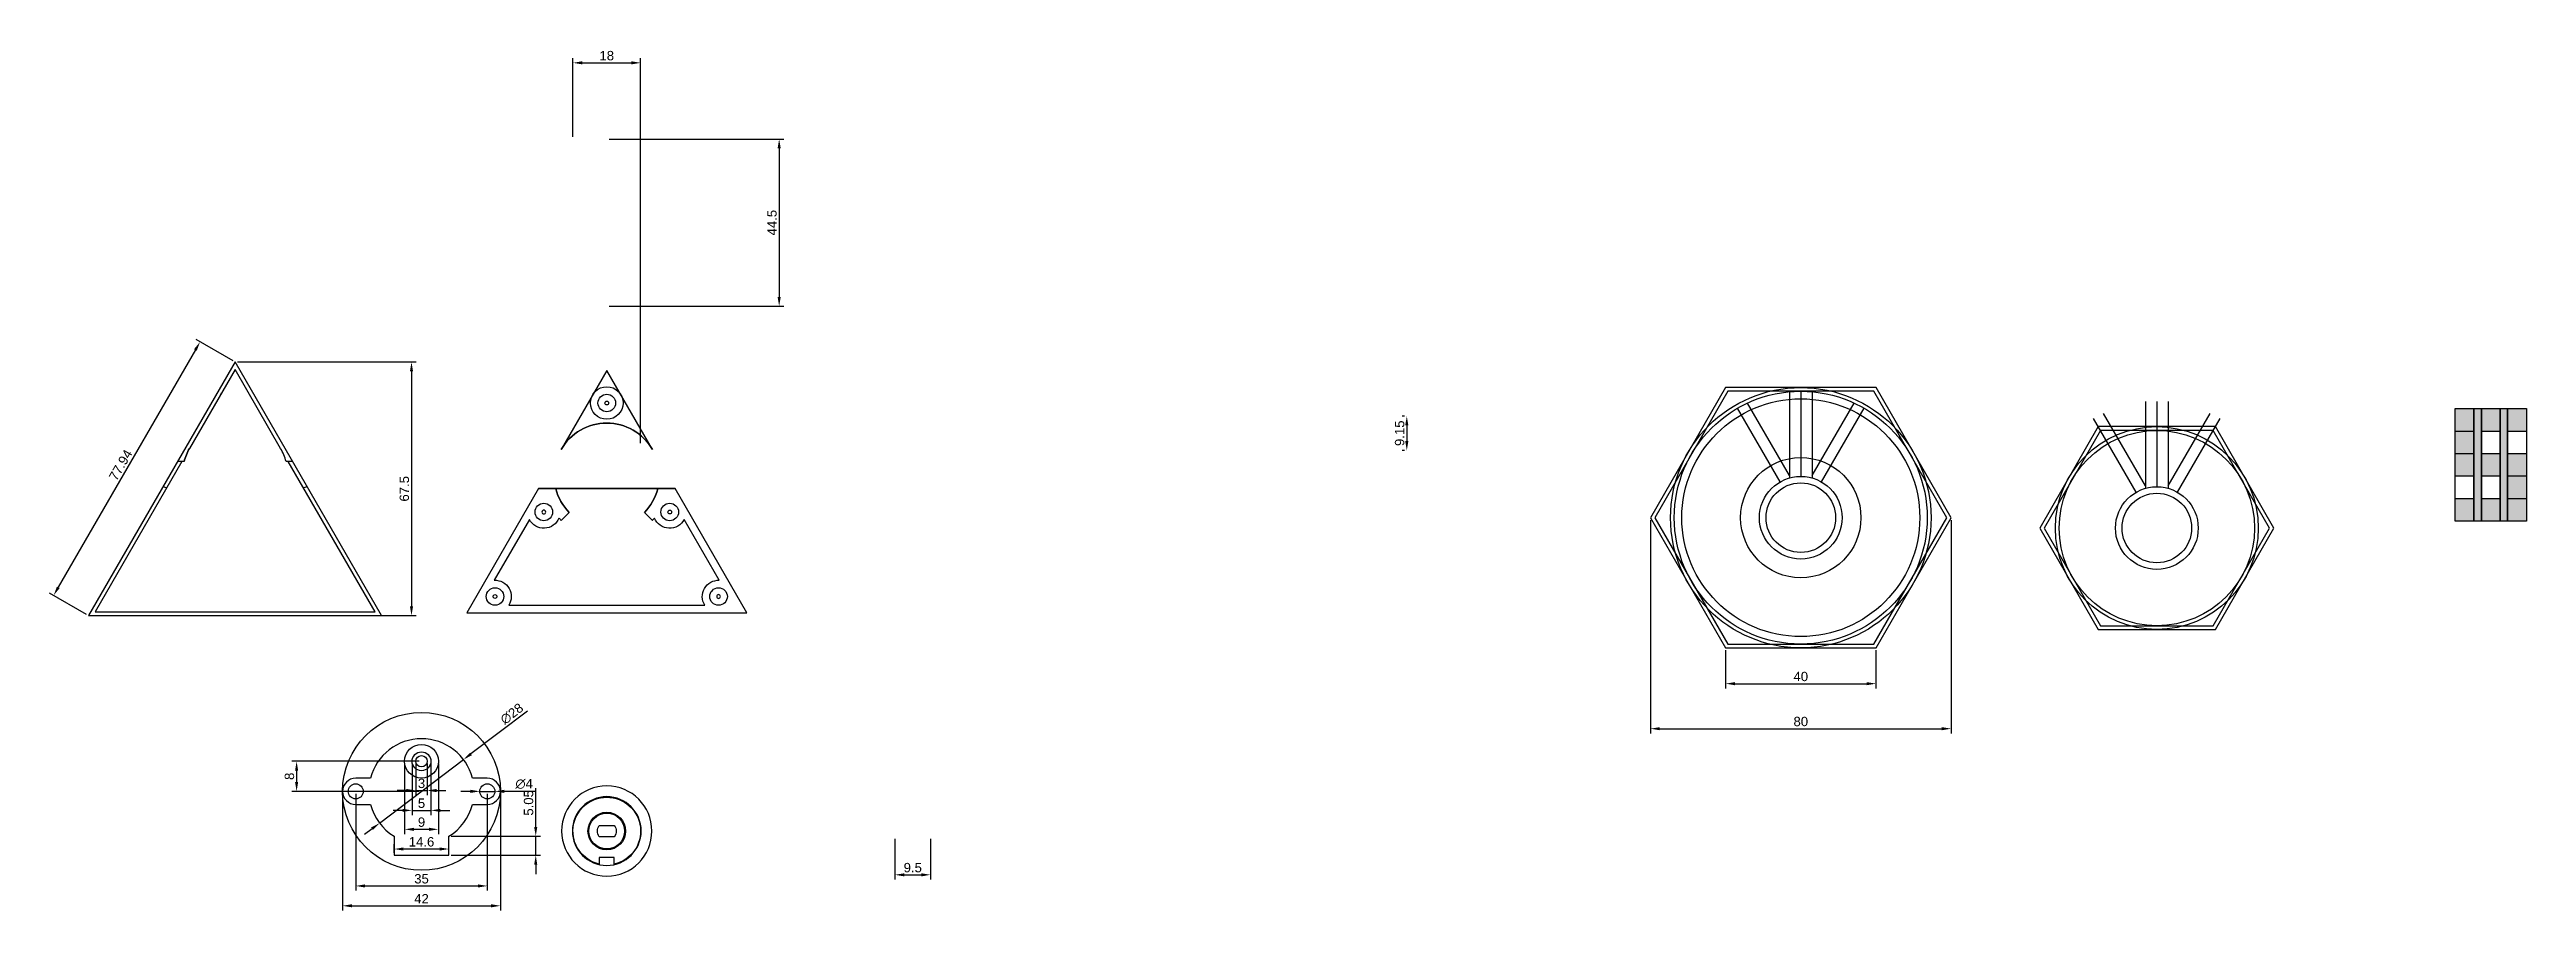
# Model space of a CAD drawing. Header units: millimetres. Extents: x 1029 to 4290, y 1543 to 1772.
# Drawn here: x 3631 to 4290, y 1543 to 1772 of the extents above; entities outside this region: 1.
import ezdxf

# ---------------------------------------------------------------- set-up
doc = ezdxf.new("R2010")
doc.units = ezdxf.units.MM
doc.styles.get("Standard").update_dxf_attribs({"font": 'arial.ttf'})
doc.dimstyles.new('ISO-25', dxfattribs={"dimtxt": 2.5, "dimasz": 2.5, "dimexe": 1.25, "dimexo": 0.625, "dimtad": 1, "dimdsep": 46, "dimtxsty": 'Standard', "dimcen": 2.5, "dimadec": 0, "dimazin": 0, "dimtfac": 1, "dimtmove": 0, "dimatfit": 3, "dimfxl": 1, "dimarcsym": 0})

# ---------------------------------------------------------------- blocks, each defined once
blk = doc.blocks.new('*D4')
at = {"color": 0, "lineweight": -2, "transparency": 16777216}
for p, q in [((3728.21, 1582.13), (3728.21, 1573.72)), ((3731.21, 1582.13), (3731.21, 1573.72)), ((3725.71, 1574.97), (3723.21, 1574.97)), ((3728.21, 1574.97), (3731.21, 1574.97)), ((3733.71, 1574.97), (3736.21, 1574.97))]:
    blk.add_line(p, q, dxfattribs=at)
at = {"color": 0, "transparency": 16777216}
for points in [[(3725.71, 1575.39), (3725.71, 1574.55), (3728.21, 1574.97)], [(3733.71, 1575.39), (3733.71, 1574.55), (3731.21, 1574.97)]]:
    blk.add_solid(points, dxfattribs=at)
at = {"layer": 'Defpoints', "color": 0, "transparency": 16777216}
for p in [(3728.21, 1582.76), (3731.21, 1582.76), (3731.21, 1574.97)]:
    blk.add_point(p, dxfattribs=at)
at = {"color": 0, "transparency": 16777216, "insert": (3729.71, 1576.87), "char_height": 2.5, "attachment_point": 5}
blk.add_mtext('3', dxfattribs=at)
blk = doc.blocks.new('*D5')
at = {"color": 0, "lineweight": -2, "transparency": 16777216}
for p, q in [((3727.21, 1582.13), (3727.21, 1568.44)), ((3732.21, 1582.13), (3732.21, 1568.44)), ((3724.71, 1569.69), (3722.21, 1569.69)), ((3727.21, 1569.69), (3732.21, 1569.69)), ((3734.71, 1569.69), (3737.21, 1569.69))]:
    blk.add_line(p, q, dxfattribs=at)
at = {"color": 0, "transparency": 16777216}
for points in [[(3724.71, 1570.11), (3724.71, 1569.28), (3727.21, 1569.69)], [(3734.71, 1570.11), (3734.71, 1569.28), (3732.21, 1569.69)]]:
    blk.add_solid(points, dxfattribs=at)
at = {"layer": 'Defpoints', "color": 0, "transparency": 16777216}
for p in [(3727.21, 1582.76), (3732.21, 1582.76), (3732.21, 1569.69)]:
    blk.add_point(p, dxfattribs=at)
at = {"color": 0, "transparency": 16777216, "insert": (3729.71, 1571.59), "char_height": 2.5, "attachment_point": 5}
blk.add_mtext('5', dxfattribs=at)
blk = doc.blocks.new('*D6')
at = {"color": 0, "lineweight": -2, "transparency": 16777216}
for p, q in [((3725.21, 1582.13), (3725.21, 1563.4)), ((3734.21, 1582.13), (3734.21, 1563.4)), ((3727.71, 1564.65), (3731.71, 1564.65))]:
    blk.add_line(p, q, dxfattribs=at)
at = {"color": 0, "transparency": 16777216}
for points in [[(3727.71, 1565.07), (3727.71, 1564.23), (3725.21, 1564.65)], [(3731.71, 1565.07), (3731.71, 1564.23), (3734.21, 1564.65)]]:
    blk.add_solid(points, dxfattribs=at)
at = {"layer": 'Defpoints', "color": 0, "transparency": 16777216}
for p in [(3725.21, 1582.76), (3734.21, 1582.76), (3734.21, 1564.65)]:
    blk.add_point(p, dxfattribs=at)
at = {"color": 0, "transparency": 16777216, "insert": (3729.71, 1566.55), "char_height": 2.5, "attachment_point": 5}
blk.add_mtext('9', dxfattribs=at)
blk = doc.blocks.new('*D7')
at = {"color": 0, "lineweight": -2, "transparency": 16777216}
for p, q in [((3708.71, 1574.13), (3708.71, 1543.05)), ((3750.71, 1574.13), (3750.71, 1543.05)), ((3711.21, 1544.3), (3748.21, 1544.3))]:
    blk.add_line(p, q, dxfattribs=at)
at = {"color": 0, "transparency": 16777216}
for points in [[(3711.21, 1544.72), (3711.21, 1543.89), (3708.71, 1544.3)], [(3748.21, 1544.72), (3748.21, 1543.89), (3750.71, 1544.3)]]:
    blk.add_solid(points, dxfattribs=at)
at = {"layer": 'Defpoints', "color": 0, "transparency": 16777216}
for p in [(3708.71, 1574.76), (3750.71, 1574.76), (3750.71, 1544.3)]:
    blk.add_point(p, dxfattribs=at)
at = {"color": 0, "transparency": 16777216, "insert": (3729.71, 1546.18), "char_height": 2.5, "attachment_point": 5}
blk.add_mtext('42', dxfattribs=at)
blk = doc.blocks.new('*D1')
at = {"color": 0, "lineweight": -2, "transparency": 16777216}
for p, q in [((3712.21, 1574.13), (3712.21, 1548.33)), ((3747.21, 1574.13), (3747.21, 1548.33)), ((3714.71, 1549.58), (3744.71, 1549.58))]:
    blk.add_line(p, q, dxfattribs=at)
at = {"color": 0, "transparency": 16777216}
for points in [[(3714.71, 1550), (3714.71, 1549.16), (3712.21, 1549.58)], [(3744.71, 1550), (3744.71, 1549.16), (3747.21, 1549.58)]]:
    blk.add_solid(points, dxfattribs=at)
at = {"layer": 'Defpoints', "color": 0, "transparency": 16777216}
for p in [(3712.21, 1574.76), (3747.21, 1574.76), (3747.21, 1549.58)]:
    blk.add_point(p, dxfattribs=at)
at = {"color": 0, "transparency": 16777216, "insert": (3729.71, 1551.48), "char_height": 2.5, "attachment_point": 5}
blk.add_mtext('35', dxfattribs=at)
blk = doc.blocks.new('*D2')
at = {"color": 0, "lineweight": -2, "transparency": 16777216}
for p, q in [((3722.41, 1558.38), (3722.41, 1560.66)), ((3734.51, 1559.41), (3724.91, 1559.41)), ((3737.01, 1558.38), (3737.01, 1560.66))]:
    blk.add_line(p, q, dxfattribs=at)
at = {"color": 0, "transparency": 16777216}
for points in [[(3724.91, 1559.83), (3724.91, 1558.99), (3722.41, 1559.41)], [(3734.51, 1559.83), (3734.51, 1558.99), (3737.01, 1559.41)]]:
    blk.add_solid(points, dxfattribs=at)
at = {"layer": 'Defpoints', "color": 0, "transparency": 16777216}
for p in [(3722.41, 1559.41), (3722.41, 1557.76), (3737.01, 1557.76)]:
    blk.add_point(p, dxfattribs=at)
at = {"color": 0, "transparency": 16777216, "insert": (3729.71, 1561.31), "char_height": 2.5, "attachment_point": 5}
blk.add_mtext('14.6', dxfattribs=at)
blk = doc.blocks.new('*D3')
at = {"color": 0, "lineweight": -2, "transparency": 16777216}
for p, q in [((3757.93, 1596.1), (3742.87, 1584.71)), ((3718.54, 1566.31), (3740.87, 1583.2)), ((3716.55, 1564.8), (3714.55, 1563.29))]:
    blk.add_line(p, q, dxfattribs=at)
at = {"color": 0, "transparency": 16777216}
for points in [[(3742.62, 1585.04), (3743.12, 1584.38), (3740.87, 1583.2)], [(3716.3, 1565.13), (3716.8, 1564.47), (3718.54, 1566.31)]]:
    blk.add_solid(points, dxfattribs=at)
at = {"layer": 'Defpoints', "color": 0, "transparency": 16777216}
for p in [(3740.87, 1583.2), (3718.54, 1566.31)]:
    blk.add_point(p, dxfattribs=at)
at = {"color": 0, "transparency": 16777216, "insert": (3753.73, 1595.4), "char_height": 2.5, "attachment_point": 5, "rotation": 37.10091}
blk.add_mtext('∅28', dxfattribs=at)
blk = doc.blocks.new('*D8')
at = {"color": 0, "lineweight": -2, "transparency": 16777216}
for p, q in [((3729.08, 1582.76), (3695.24, 1582.76)), ((3729.08, 1574.76), (3695.24, 1574.76)), ((3696.49, 1580.26), (3696.49, 1577.26))]:
    blk.add_line(p, q, dxfattribs=at)
at = {"color": 0, "transparency": 16777216}
for points in [[(3696.07, 1580.26), (3696.9, 1580.26), (3696.49, 1582.76)], [(3696.07, 1577.26), (3696.9, 1577.26), (3696.49, 1574.76)]]:
    blk.add_solid(points, dxfattribs=at)
at = {"layer": 'Defpoints', "color": 0, "transparency": 16777216}
for p in [(3729.71, 1582.76), (3696.49, 1574.76), (3729.71, 1574.76)]:
    blk.add_point(p, dxfattribs=at)
at = {"color": 0, "transparency": 16777216, "insert": (3694.58, 1578.76), "char_height": 2.5, "attachment_point": 5, "rotation": 90}
blk.add_mtext('8', dxfattribs=at)
blk = doc.blocks.new('*D9')
at = {"color": 0, "lineweight": -2, "transparency": 16777216}
for p, q in [((3742.71, 1574.76), (3740.21, 1574.76)), ((3745.21, 1574.76), (3749.21, 1574.76)), ((3759.81, 1574.76), (3751.71, 1574.76))]:
    blk.add_line(p, q, dxfattribs=at)
at = {"color": 0, "transparency": 16777216}
for points in [[(3742.71, 1575.17), (3742.71, 1574.34), (3745.21, 1574.76)], [(3751.71, 1575.17), (3751.71, 1574.34), (3749.21, 1574.76)]]:
    blk.add_solid(points, dxfattribs=at)
at = {"layer": 'Defpoints', "color": 0, "transparency": 16777216}
for p in [(3745.21, 1574.76), (3749.21, 1574.76)]:
    blk.add_point(p, dxfattribs=at)
at = {"color": 0, "transparency": 16777216, "insert": (3757.01, 1576.73), "char_height": 2.5, "attachment_point": 5}
blk.add_mtext('∅4', dxfattribs=at)
blk = doc.blocks.new('*D10')
at = {"color": 0, "lineweight": -2, "transparency": 16777216}
for p, q in [((3760.09, 1565.31), (3760.09, 1575.57)), ((3737.63, 1562.81), (3761.34, 1562.81)), ((3760.09, 1557.76), (3760.09, 1562.81)), ((3737.63, 1557.76), (3761.34, 1557.76)), ((3760.09, 1555.26), (3760.09, 1552.76))]:
    blk.add_line(p, q, dxfattribs=at)
at = {"color": 0, "transparency": 16777216}
for points in [[(3759.67, 1565.31), (3760.5, 1565.31), (3760.09, 1562.81)], [(3759.67, 1555.26), (3760.5, 1555.26), (3760.09, 1557.76)]]:
    blk.add_solid(points, dxfattribs=at)
at = {"layer": 'Defpoints', "color": 0, "transparency": 16777216}
for p in [(3737.01, 1562.81), (3760.09, 1562.81), (3737.01, 1557.76)]:
    blk.add_point(p, dxfattribs=at)
at = {"color": 0, "transparency": 16777216, "insert": (3758.19, 1571.69), "char_height": 2.5, "attachment_point": 5, "rotation": 90}
blk.add_mtext('5.05', dxfattribs=at)
blk = doc.blocks.new('*D16')
at = {"color": 0, "lineweight": -2, "transparency": 16777216}
for p, q in [((3779.61, 1748.34), (3826.08, 1748.34)), ((3824.83, 1745.84), (3824.83, 1706.34)), ((3779.61, 1703.84), (3826.08, 1703.84))]:
    blk.add_line(p, q, dxfattribs=at)
at = {"color": 0, "transparency": 16777216}
for points in [[(3824.41, 1745.84), (3825.25, 1745.84), (3824.83, 1748.34)], [(3824.41, 1706.34), (3825.25, 1706.34), (3824.83, 1703.84)]]:
    blk.add_solid(points, dxfattribs=at)
at = {"layer": 'Defpoints', "color": 0, "transparency": 16777216}
for p in [(3778.98, 1748.34, 20), (3778.98, 1703.84), (3824.83, 1703.84)]:
    blk.add_point(p, dxfattribs=at)
at = {"color": 0, "transparency": 16777216, "insert": (3822.93, 1726.09), "char_height": 2.5, "attachment_point": 5, "rotation": 90}
blk.add_mtext('44.5', dxfattribs=at)
blk = doc.blocks.new('*D19')
at = {"color": 0, "lineweight": -2, "transparency": 16777216}
for p, q in [((3680.74, 1689.02), (3728.3, 1689.02)), ((3727.05, 1686.52), (3727.05, 1624.02)), ((3680.74, 1621.52), (3728.3, 1621.52))]:
    blk.add_line(p, q, dxfattribs=at)
at = {"color": 0, "transparency": 16777216}
for points in [[(3726.63, 1686.52), (3727.46, 1686.52), (3727.05, 1689.02)], [(3726.63, 1624.02), (3727.46, 1624.02), (3727.05, 1621.52)]]:
    blk.add_solid(points, dxfattribs=at)
at = {"layer": 'Defpoints', "color": 0, "transparency": 16777216}
for p in [(3680.12, 1689.02), (3680.12, 1621.52), (3727.05, 1621.52)]:
    blk.add_point(p, dxfattribs=at)
at = {"color": 0, "transparency": 16777216, "insert": (3725.15, 1655.27), "char_height": 2.5, "attachment_point": 5, "rotation": 90}
blk.add_mtext('67.5', dxfattribs=at)
blk = doc.blocks.new('*D20')
at = {"color": 0, "lineweight": -2, "transparency": 16777216}
for p, q in [((3679.58, 1689.34), (3669.75, 1695.01)), ((3669.58, 1692.22), (3633.11, 1629.05)), ((3640.61, 1621.84), (3630.78, 1627.51))]:
    blk.add_line(p, q, dxfattribs=at)
at = {"color": 0, "transparency": 16777216}
for points in [[(3669.22, 1692.43), (3669.94, 1692.01), (3670.83, 1694.39)], [(3632.75, 1629.26), (3633.47, 1628.84), (3631.86, 1626.89)]]:
    blk.add_solid(points, dxfattribs=at)
at = {"layer": 'Defpoints', "color": 0, "transparency": 16777216}
for p in [(3680.12, 1689.02), (3631.86, 1626.89), (3641.15, 1621.52)]:
    blk.add_point(p, dxfattribs=at)
at = {"color": 0, "transparency": 16777216, "insert": (3649.7, 1661.59), "char_height": 2.5, "attachment_point": 5, "rotation": 60}
blk.add_mtext('77.94', dxfattribs=at)
blk = doc.blocks.new('*D21')
at = {"color": 0, "lineweight": -2, "transparency": 16777216}
for p, q in [((3855.62, 1562.14), (3855.62, 1551.3)), ((3865.12, 1562.14), (3865.12, 1551.3)), ((3858.12, 1552.55), (3862.62, 1552.55))]:
    blk.add_line(p, q, dxfattribs=at)
at = {"color": 0, "transparency": 16777216}
for points in [[(3858.12, 1552.96), (3858.12, 1552.13), (3855.62, 1552.55)], [(3862.62, 1552.96), (3862.62, 1552.13), (3865.12, 1552.55)]]:
    blk.add_solid(points, dxfattribs=at)
at = {"layer": 'Defpoints', "color": 0, "transparency": 16777216}
for p in [(3855.62, 1562.76), (3865.12, 1562.76), (3865.12, 1552.55)]:
    blk.add_point(p, dxfattribs=at)
at = {"color": 0, "transparency": 16777216, "insert": (3860.37, 1554.45), "char_height": 2.5, "attachment_point": 5}
blk.add_mtext('9.5', dxfattribs=at)
blk = doc.blocks.new('*D22')
at = {"color": 0, "lineweight": -2, "transparency": 16777216}
for p, q in [((3769.98, 1748.96), (3769.98, 1769.87)), ((3772.48, 1768.62), (3785.48, 1768.62)), ((3787.98, 1667.39), (3787.98, 1769.87))]:
    blk.add_line(p, q, dxfattribs=at)
at = {"color": 0, "transparency": 16777216}
for points in [[(3772.48, 1769.04), (3772.48, 1768.2), (3769.98, 1768.62)], [(3785.48, 1769.04), (3785.48, 1768.2), (3787.98, 1768.62)]]:
    blk.add_solid(points, dxfattribs=at)
at = {"layer": 'Defpoints', "color": 0, "transparency": 16777216}
for p in [(3787.98, 1768.62), (3769.98, 1748.34, 23), (3787.98, 1666.76, 23)]:
    blk.add_point(p, dxfattribs=at)
at = {"color": 0, "transparency": 16777216, "insert": (3778.98, 1770.52), "char_height": 2.5, "attachment_point": 5}
blk.add_mtext('18', dxfattribs=at)
blk = doc.blocks.new('*D24')
at = {"color": 0, "lineweight": -2, "transparency": 16777216}
for p, q in [((3991.14, 1674.62), (3990.51, 1674.62)), ((3991.76, 1672.12), (3991.76, 1667.97)), ((3991.14, 1665.47), (3990.51, 1665.47))]:
    blk.add_line(p, q, dxfattribs=at)
at = {"color": 0, "transparency": 16777216}
for points in [[(3991.34, 1672.12), (3992.18, 1672.12), (3991.76, 1674.62)], [(3991.34, 1667.97), (3992.18, 1667.97), (3991.76, 1665.47)]]:
    blk.add_solid(points, dxfattribs=at)
at = {"layer": 'Defpoints', "color": 0, "transparency": 16777216}
for p in [(3991.76, 1674.62), (3991.76, 1665.47, 8), (3991.76, 1665.47)]:
    blk.add_point(p, dxfattribs=at)
at = {"color": 0, "transparency": 16777216, "insert": (3989.86, 1670.05), "char_height": 2.5, "attachment_point": 5, "rotation": 90}
blk.add_mtext('9.15', dxfattribs=at)
blk = doc.blocks.new('*D48')
at = {"color": 0, "lineweight": -2, "transparency": 16777216}
for p, q in [((4056.55, 1646.95), (4056.55, 1590.18)), ((4136.55, 1646.95), (4136.55, 1590.18)), ((4059.05, 1591.43), (4134.05, 1591.43))]:
    blk.add_line(p, q, dxfattribs=at)
at = {"color": 0, "transparency": 16777216}
for points in [[(4059.05, 1591.85), (4059.05, 1591.01), (4056.55, 1591.43)], [(4134.05, 1591.85), (4134.05, 1591.01), (4136.55, 1591.43)]]:
    blk.add_solid(points, dxfattribs=at)
at = {"layer": 'Defpoints', "color": 0, "transparency": 16777216}
for p in [(4056.55, 1647.58), (4136.55, 1647.58), (4136.55, 1591.43)]:
    blk.add_point(p, dxfattribs=at)
at = {"color": 0, "transparency": 16777216, "insert": (4096.55, 1593.33), "char_height": 2.5, "attachment_point": 5}
blk.add_mtext('80', dxfattribs=at)
blk = doc.blocks.new('*D49')
at = {"color": 0, "lineweight": -2, "transparency": 16777216}
for p, q in [((4076.55, 1612.31), (4076.55, 1602.16)), ((4116.55, 1612.31), (4116.55, 1602.16)), ((4079.05, 1603.41), (4114.05, 1603.41))]:
    blk.add_line(p, q, dxfattribs=at)
at = {"color": 0, "transparency": 16777216}
for points in [[(4079.05, 1603.82), (4079.05, 1602.99), (4076.55, 1603.41)], [(4114.05, 1603.82), (4114.05, 1602.99), (4116.55, 1603.41)]]:
    blk.add_solid(points, dxfattribs=at)
at = {"layer": 'Defpoints', "color": 0, "transparency": 16777216}
for p in [(4076.55, 1612.94), (4116.55, 1612.94), (4116.55, 1603.41)]:
    blk.add_point(p, dxfattribs=at)
at = {"color": 0, "transparency": 16777216, "insert": (4096.55, 1605.31), "char_height": 2.5, "attachment_point": 5}
blk.add_mtext('40', dxfattribs=at)

msp = doc.modelspace()

# ---------------------------------------------------------------- hatches: boundary and pattern name
h = msp.add_hatch(color=256)
h.dxf.hatch_style = 1
h.paths.add_polyline_path([(4277.549, 1676.639), (4275.549, 1676.639), (4275.549, 1646.639), (4277.549, 1646.639)])
h.paths.add_polyline_path([(4284.549, 1676.639), (4282.549, 1676.639), (4282.549, 1646.639), (4284.549, 1646.639)])
h.paths.add_polyline_path([(4275.549, 1676.639), (4270.549, 1676.639), (4270.549, 1670.639), (4275.549, 1670.639)])
h.paths.add_polyline_path([(4282.549, 1676.639), (4277.549, 1676.639), (4277.549, 1670.639), (4282.549, 1670.639)])
h.paths.add_polyline_path([(4289.549, 1676.639), (4284.549, 1676.639), (4284.549, 1670.639), (4289.549, 1670.639)])
h.paths.add_polyline_path([(4275.549, 1670.639), (4270.549, 1670.639), (4270.549, 1664.639), (4275.549, 1664.639)])
h.paths.add_polyline_path([(4275.549, 1664.639), (4270.549, 1664.639), (4270.549, 1658.639), (4275.549, 1658.639)])
h.paths.add_polyline_path([(4282.549, 1664.639), (4277.549, 1664.639), (4277.549, 1658.639), (4282.549, 1658.639)])
h.paths.add_polyline_path([(4289.549, 1664.639), (4284.549, 1664.639), (4284.549, 1658.639), (4289.549, 1658.639)])
h.paths.add_polyline_path([(4289.549, 1658.639), (4284.549, 1658.639), (4284.549, 1652.639), (4289.549, 1652.639)])
h.paths.add_polyline_path([(4289.549, 1652.639), (4284.549, 1652.639), (4284.549, 1646.639), (4289.549, 1646.639)])
h.paths.add_polyline_path([(4282.549, 1652.639), (4277.549, 1652.639), (4277.549, 1646.639), (4282.549, 1646.639)])
h.paths.add_polyline_path([(4275.549, 1651.639), (4275.549, 1652.639), (4270.549, 1652.639), (4270.549, 1646.639), (4275.549, 1646.639)])
h = msp.add_hatch(color=9)
h.dxf.hatch_style = 1
h.paths.add_polyline_path([(4284.549, 1676.639), (4282.549, 1676.639), (4282.549, 1646.639), (4284.549, 1646.639)])
h.paths.add_polyline_path([(4277.549, 1676.639), (4275.549, 1676.639), (4275.549, 1646.639), (4277.549, 1646.639)])

# ---------------------------------------------------------------- linework, layer by layer
for p, q in [((4093.551, 1681.22), (4093.551, 1658.162)), ((4096.551, 1681.22), (4096.551, 1658.579)), ((4099.551, 1681.22), (4099.551, 1658.162)), ((4091.051, 1657.105), (4079.73, 1676.713)), ((4093.551, 1658.775), (4082.395, 1678.097)), ((4099.551, 1658.775), (4110.706, 1678.097)), ((4102.051, 1657.105), (4113.371, 1676.713)), ((4185.746, 1654.349, 6), (4174.425, 1673.957, 6)), ((4188.246, 1656.019, 6), (4177.09, 1675.34, 6)), ((4188.246, 1678.464, 6), (4188.246, 1655.406, 6)), ((4191.246, 1678.464, 6), (4191.246, 1655.823, 6)), ((4194.246, 1678.464), (4194.246, 1655.406)), ((4194.246, 1656.019), (4205.401, 1675.34)), ((4196.746, 1654.349), (4208.066, 1673.957))]:
    msp.add_line(p, q)
at = {"extrusion": (0, 1, 0)}
for p, q in [((3760.833, 1655.323, 23), (3797.135, 1655.323, 23)), ((3797.135, 1655.323), (3760.833, 1655.323)), ((3760.833, 1655.323), (3760.833, 1655.323, 23)), ((3797.135, 1655.323, 23), (3797.135, 1655.323))]:
    msp.add_line(p, q, dxfattribs=at)
for points in [[(3719.09, 1621.524), (3680.119, 1689.024), (3641.148, 1621.524)], [(4076.551, 1612.938), (4116.551, 1612.938), (4136.551, 1647.579), (4116.551, 1682.22), (4076.551, 1682.22), (4056.551, 1647.579)], [(4077.128, 1613.938), (4115.973, 1613.938), (4135.396, 1647.579), (4115.973, 1681.22), (4077.128, 1681.22), (4057.705, 1647.579)], [(4270.549, 1676.639), (4275.549, 1676.639), (4275.549, 1646.639), (4270.549, 1646.639)], [(4275.549, 1676.639), (4277.549, 1676.639), (4277.549, 1646.639), (4275.549, 1646.639)], [(4277.549, 1676.639), (4282.549, 1676.639), (4282.549, 1646.639), (4277.549, 1646.639)], [(4282.549, 1676.639), (4284.549, 1676.639), (4284.549, 1646.639), (4282.549, 1646.639)], [(4284.549, 1676.639), (4289.549, 1676.639), (4289.549, 1646.639), (4284.549, 1646.639)], [(4175.668, 1617.842), (4206.823, 1617.842), (4222.4, 1644.823), (4206.823, 1671.803), (4175.668, 1671.803), (4160.091, 1644.823)], [(4176.246, 1618.842), (4206.246, 1618.842), (4221.246, 1644.823), (4206.246, 1670.803), (4176.246, 1670.803), (4161.246, 1644.823)], [(4270.549, 1664.639), (4275.549, 1664.639), (4275.549, 1658.639), (4270.549, 1658.639)], [(4277.549, 1664.639), (4282.549, 1664.639), (4282.549, 1658.639), (4277.549, 1658.639)], [(4284.549, 1664.639), (4289.549, 1664.639), (4289.549, 1658.639), (4284.549, 1658.639)]]:
    msp.add_lwpolyline(points, close=True)
for points in [[(3695.419, 1662.524), (3693.674, 1662.524, 0.0678334), (3692.243, 1666.024), (3680.119, 1687.024), (3667.995, 1666.024)], [(3791.108, 1665.762, 0.5773503), (3766.859, 1665.762)], [(3666.564, 1662.524, -0.0678334), (3667.995, 1666.024, 0.0678334), (3666.564, 1662.524), (3664.819, 1662.524)], [(3766.266, 1647.481, 0.0124021), (3766.841, 1646.864), (3768.984, 1648.964, -0.1313764), (3765.428, 1655.262), (3761.484, 1655.262, -0.0468243), (3760.833, 1655.323), (3741.745, 1622.262), (3816.223, 1622.262), (3797.135, 1655.323, -0.0468243), (3796.484, 1655.262), (3792.539, 1655.262, -0.1313764), (3788.984, 1648.964, 0.1313764), (3792.539, 1655.262)], [(3765.428, 1655.262, 0.1313764), (3768.984, 1648.964)], [(3766.266, 1647.481, -0.6419443), (3758.392, 1647.095), (3749.058, 1630.928, -0.6079331), (3752.906, 1624.262), (3805.061, 1624.262, -0.6079331), (3808.91, 1630.928), (3799.576, 1647.095, -0.6419443), (3791.702, 1647.481)], [(3788.984, 1648.964), (3791.127, 1646.864, 0.0124021), (3791.702, 1647.481, 0.0124021)]]:
    msp.add_lwpolyline(points, format="xyb")
for points in [[(3766.859, 1665.762, -0.5773503), (3791.108, 1665.762), (3778.984, 1686.762)], [(3712.208, 1578.256, 1), (3712.208, 1571.256), (3716.152, 1571.256, 0.1948076), (3722.408, 1562.81), (3722.408, 1557.756), (3737.008, 1557.756), (3737.008, 1562.81, 0.1948076), (3743.263, 1571.256), (3747.208, 1571.256, 1), (3747.208, 1578.256), (3743.263, 1578.256, 0.7745967), (3716.152, 1578.256)]]:
    msp.add_lwpolyline(points, format="xyb", close=True)
for points in [[(4270.549, 1671.639), (4270.549, 1676.639), (4275.549, 1676.639), (4275.549, 1671.639)], [(4277.549, 1671.639), (4277.549, 1676.639), (4282.549, 1676.639), (4282.549, 1671.639)], [(4284.549, 1671.639), (4284.549, 1676.639), (4289.549, 1676.639), (4289.549, 1671.639)], [(4270.549, 1665.639), (4270.549, 1670.639), (4275.549, 1670.639), (4275.549, 1665.639)], [(4277.549, 1665.639), (4277.549, 1670.639), (4282.549, 1670.639), (4282.549, 1665.639)], [(4284.549, 1665.639), (4284.549, 1670.639), (4289.549, 1670.639), (4289.549, 1665.639)], [(3665.974, 1662.524), (3642.88, 1622.524), (3717.358, 1622.524), (3694.264, 1662.524)], [(4275.549, 1657.639), (4275.549, 1652.639), (4270.549, 1652.639), (4270.549, 1657.639)], [(4282.549, 1657.639), (4282.549, 1652.639), (4277.549, 1652.639), (4277.549, 1657.639)], [(4289.549, 1657.639), (4289.549, 1652.639), (4284.549, 1652.639), (4284.549, 1657.639)], [(4275.549, 1651.639), (4275.549, 1646.639), (4270.549, 1646.639), (4270.549, 1651.639)]]:
    msp.add_lwpolyline(points)
at = {"extrusion": (-1, 0, 0), "elevation": -1028.837}
msp.add_lwpolyline([(-1631.524, 7.5), (-1639.024, 7.5), (-1639.024, -7.5), (-1631.524, -7.5)], close=True, dxfattribs=at)
at = {"elevation": -1.667}
for points in [[(3780.984, 1555.419), (3780.984, 1557.194), (3776.984, 1557.194), (3776.984, 1555.419, -8.8874822)], [(3780.984, 1562.694), (3776.984, 1562.694, -0.3333333), (3776.984, 1565.694), (3780.984, 1565.694, -0.3333333)]]:
    msp.add_lwpolyline(points, format="xyb", close=True, dxfattribs=at)
for centre, radius in [((3778.983, 1678.097), 4.335), ((3778.983, 1678.097), 2.335), ((4096.551, 1647.579), 34.641), ((4096.551, 1647.579), 33.641), ((3778.983, 1678.097), 0.5), ((4096.551, 1647.579, 10), 31.641), ((4191.246, 1644.823), 26.981), ((4191.246, 1644.823, 6), 25.981), ((4096.551, 1647.579, 10), 16), ((4096.551, 1647.579), 11), ((4096.551, 1647.579), 9.25), ((4191.246, 1644.823, 6), 11), ((4191.246, 1644.823), 9.25), ((3762.241, 1649.091), 2.335), ((3795.727, 1649.091), 2.335), ((3795.727, 1649.091), 0.5), ((3749.254, 1626.597), 2.335), ((3808.714, 1626.597), 2.335), ((3749.254, 1626.597), 0.5), ((3729.708, 1574.756), 21), ((3729.708, 1582.756), 4.5), ((3729.708, 1582.756), 2.5), ((3729.708, 1582.756), 1.5), ((3712.208, 1574.756), 2), ((3747.208, 1574.756), 2), ((3778.984, 1564.194, -1.667), 5), ((3778.984, 1564.194, -1.667), 4.75)]:
    msp.add_circle(centre, radius)
at = {"extrusion": (0, 0, -1)}
for centre, radius in [((-3762.241, 1649.091), 0.5), ((-3808.714, 1626.597), 0.5), ((-3778.984, 1564.194, 1.667), 12), ((-3778.984, 1564.194, 1.667), 9.15)]:
    msp.add_circle(centre, radius, dxfattribs=at)
for centre, radius, start, end in [((3680.119, 1678.359), 4.335, 147.749177, 152.250823), ((3680.119, 1678.359), 4.335, 27.970091, 32.029909), ((3778.983, 1678.097), 4.335, 147.749177, 152.250823), ((3778.983, 1678.097), 4.335, 27.970091, 32.029909), ((3680.119, 1659.024), 14, 14.477512, 30), ((3662.619, 1659.024), 3.5, 242.545499, 259.276485), ((3697.619, 1659.024), 3.5, 280.723515, 297.454501)]:
    msp.add_arc(centre, radius, start, end)

# ---------------------------------------------------------------- dimensions: what is measured, and where the dimension line sits
for base, p1, p2, picture, middle in [((3787.984, 1768.621), (3769.984, 1748.336, 23), (3787.984, 1666.762, 23), '*D22', (3778.984, 1770.523)), ((4136.551, 1591.431), (4056.551, 1647.579), (4136.551, 1647.579), '*D48', (4096.551, 1593.332)), ((4116.551, 1603.407), (4076.551, 1612.938), (4116.551, 1612.938), '*D49', (4096.551, 1605.308)), ((3732.208, 1569.693), (3727.208, 1582.756), (3732.208, 1582.756), '*D5', (3729.708, 1571.59)), ((3731.208, 1574.97), (3728.208, 1582.756), (3731.208, 1582.756), '*D4', (3729.708, 1576.872)), ((3734.208, 1564.65), (3725.208, 1582.756), (3734.208, 1582.756), '*D6', (3729.708, 1566.551)), ((3750.708, 1544.304), (3708.708, 1574.756), (3750.708, 1574.756), '*D7', (3729.708, 1546.184)), ((3747.208, 1549.581), (3712.208, 1574.756), (3747.208, 1574.756), '*D1', (3729.708, 1551.483)), ((3722.408, 1559.411), (3737.008, 1557.756), (3722.408, 1557.756), '*D2', (3729.708, 1561.312)), ((3865.124, 1552.547), (3855.624, 1562.761), (3865.124, 1562.761), '*D21', (3860.374, 1554.449))]:
    dim = msp.add_linear_dim(base=base, p1=p1, p2=p2, dimstyle='ISO-25')
    dim.commit()
    dim.dimension.update_dxf_attribs({"geometry": picture, "text_midpoint": middle})
for base, p1, p2, picture, middle in [((3824.829, 1703.836), (3778.984, 1748.336, 20), (3778.984, 1703.836), '*D16', (3822.933, 1726.086)), ((3727.048, 1621.524), (3680.119, 1689.024), (3680.119, 1621.524), '*D19', (3725.147, 1655.274)), ((3991.761, 1665.473), (3991.761, 1674.623), (3991.761, 1665.473, 8), '*D24', (3989.859, 1670.048)), ((3696.486, 1574.756), (3729.708, 1582.756), (3729.708, 1574.756), '*D8', (3694.585, 1578.756)), ((3760.087, 1562.81), (3737.008, 1557.756), (3737.008, 1562.81), '*D10', (3758.186, 1571.691))]:
    dim = msp.add_linear_dim(base=base, p1=p1, p2=p2, angle=90, dimstyle='ISO-25')
    dim.commit()
    dim.dimension.update_dxf_attribs({"geometry": picture, "text_midpoint": middle})
dim = msp.add_aligned_dim(p1=(3680.119, 1689.024), p2=(3641.148, 1621.524), distance=-10.724, dimstyle='ISO-25')
dim.commit()
dim.dimension.update_dxf_attribs({"geometry": '*D20', "text_midpoint": (3649.699, 1661.586)})
dim = msp.add_diameter_dim_2p(p1=(3718.542, 1566.311), p2=(3740.874, 1583.201), dimstyle='ISO-25')
dim.commit()
dim.dimension.update_dxf_attribs({"geometry": '*D3', "text_midpoint": (3754.919, 1593.824), "dimtype": 163})
dim = msp.add_diameter_dim_2p(p1=(3745.208, 1574.756), p2=(3749.208, 1574.756), dimstyle='ISO-25')
dim.commit()
dim.dimension.update_dxf_attribs({"geometry": '*D9', "text_midpoint": (3757.007, 1576.727)})

doc.saveas('drawing.dxf')
